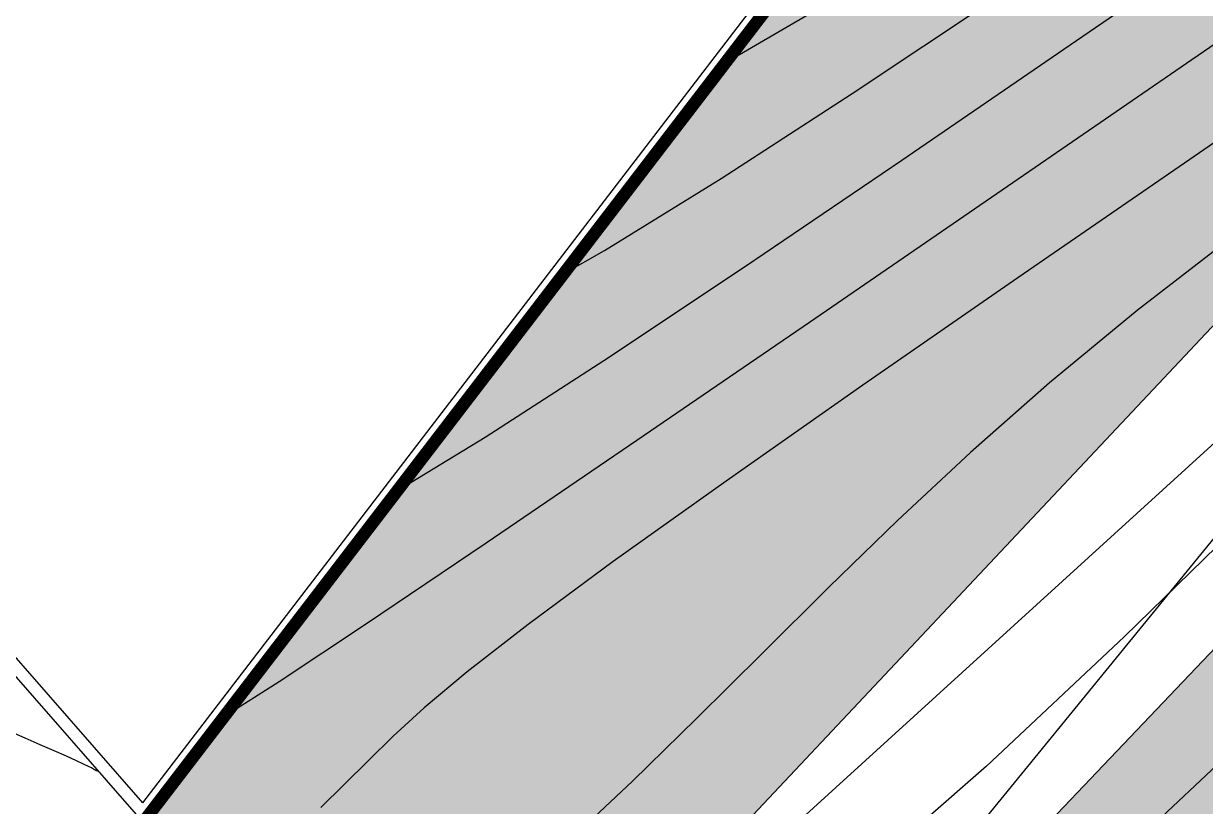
# Model space of a CAD drawing. Extents: x -196763 to -87623, y -65703 to -55832.
# Drawn here: x -87759.71 to -87740.72, y -65524.65 to -65512.07 of the extents above; entities that cross this region are included whole.
import ezdxf

# ---------------------------------------------------------------- set-up
doc = ezdxf.new("R2010")
doc.units = 0
doc.header["$MEASUREMENT"] = 0
doc.linetypes.add('DASHED', pattern=[70, 50, -20])
doc.layers.add('0_Limites_Terreno', color=30, linetype='DASHED', lineweight=35)
for name, color, linetype in [('0_PROP.vista4', 140, 'Continuous'), ('0_tramas piso0', 7, 'Continuous'), ('CV', 8, 'Continuous'), ('CVD', 6, 'Continuous'), ('LEVTP_MURO', 1, 'Continuous')]:
    doc.layers.add(name, color=color, linetype=linetype)

msp = doc.modelspace()

# ---------------------------------------------------------------- hatches: boundary and pattern name
at = {"layer": '0_tramas piso0', "transparency": 33554536}
h = msp.add_hatch(color=55, dxfattribs=at)
h.dxf.hatch_style = 1
h.paths.add_polyline_path([(-87714.68261777796, -65527.14280110988), (-87708.41361777796, -65519.52580110988), (-87702.72761777797, -65511.90780110989), (-87702.04703417499, -65510.92768609765), (-87733.159617778, -65492.78480110994), (-87757.66589071287, -65524.74833677977), (-87752.96498011998, -65530.0756647752), (-87737.06857794728, -65513.18313111439), (-87728.34732044731, -65503.54496282662), (-87715.37205811928, -65515.28672953052), (-87722.75174550513, -65523.44185136318), (-87722.0845012846, -65524.0458258368), (-87723.4260825267, -65525.52834281995), (-87729.18732715117, -65520.31479194178), (-87743.67272090737, -65539.79546465445, 0.02651848822541035), (-87732.55035262289, -65549.15564156263), (-87731.44161777795, -65548.7878011099), (-87729.06961777798, -65546.0728011099), (-87725.05961777795, -65541.4718011099), (-87720.47361777796, -65534.68980110988)])
h.paths.add_polyline_path([(-87730.11495350269, -65519.47632091005), (-87734.38012161477, -65515.61666345876), (-87750.63983652074, -65532.71064417862), (-87749.53365612838, -65533.96422806535, 0.002029062586950126), (-87748.77125114489, -65534.76460472241, 0.00801598864144035), (-87745.42264313337, -65538.13200496662)], flags=17)

# ---------------------------------------------------------------- linework, layer by layer
at = {"layer": '0_Limites_Terreno', "ltscale": 0.02, "const_width": 0.2, "flags": 128}
msp.add_lwpolyline([(-87714.68261777816, -65527.14280111008), (-87708.41361777816, -65519.52580111008), (-87702.72761777816, -65511.90780111008), (-87702.04703417518, -65510.92768609786), (-87733.1596177782, -65492.78480111015), (-87757.78661777815, -65524.90580111009), (-87758.67661777815, -65526.02080111009), (-87754.18361777817, -65530.98380111008), (-87752.21161777816, -65533.61680111008), (-87749.22461777816, -65537.02980111008), (-87746.75061777816, -65539.32080111008), (-87744.37161777816, -65541.2448011101), (-87739.47861777816, -65544.76480111008), (-87733.99261777816, -65548.34980111009), (-87732.68905205633, -65549.20165731001), (-87731.44161777815, -65548.78780111008), (-87729.06961777816, -65546.07280111009), (-87725.05961777816, -65541.47180111009), (-87720.47361777816, -65534.68980111009)], close=True, dxfattribs=at)
at = {"layer": '0_PROP.vista4', "linetype": 'Continuous'}
for points in [[(-87737.06857794749, -65513.18313111461), (-87753.06269233518, -65530.18364185024)], [(-87750.7484345886, -65532.80630670743), (-87735.72402299696, -65514.39960106189), (-87753.10204089269, -65530.21461885847)], [(-87750.74842372588, -65532.80629712257), (-87734.3801002891, -65515.616641063)]]:
    msp.add_lwpolyline(points, dxfattribs=at)
at = {"layer": 'CV', "linetype": 'Continuous'}
for points in [[(-87725.9619433769, -65500.75590577543, 0), (-87732.15061777823, -65505.04380111001, 0), (-87734.61661777821, -65506.73980111003, 0), (-87737.2996177782, -65508.58280111002, 0), (-87740.09061777819, -65510.50080111006, 0), (-87740.09061777819, -65510.50080111006, 0), (-87742.88661777819, -65512.41880111003, 0), (-87745.59261777817, -65514.26880111007, 0), (-87748.12161777818, -65515.98180111006, 0), (-87750.38361777816, -65517.48980111009, 0), (-87752.29161777816, -65518.72280111007, 0), (-87752.29161777816, -65518.72280111007, 0), (-87753.71216940228, -65519.59149744824, 0)], [(-87734.08196014748, -65507.94763926984, 0), (-87734.79461777821, -65508.43780111003, 0), (-87737.8026177782, -65510.50380111003, 0), (-87740.93361777818, -65512.65480111004, 0), (-87740.93361777818, -65512.65480111004, 0), (-87744.0656177782, -65514.80480111006, 0), (-87747.07861777817, -65516.87180111007, 0), (-87749.85361777816, -65518.77080111008, 0), (-87752.27061777818, -65520.41680111008, 0), (-87754.21361777815, -65521.72780111007, 0), (-87754.21361777815, -65521.72780111007, 0), (-87755.60061777817, -65522.6468011101, 0), (-87756.49202356672, -65523.2172616751, 0)], [(-87748.4298807153, -65512.70180747722, 0), (-87746.6096177782, -65511.63380111006, 0)], [(-87751.02921898627, -65516.09212479569, 0), (-87750.3696177782, -65515.71780111006, 0), (-87750.3696177782, -65515.71780111006, 0), (-87748.49661777819, -65514.56180111007, 0), (-87746.3896177782, -65513.19380111006, 0), (-87744.10661777819, -65511.66680111006, 0)], [(-87736.57206262118, -65512.63433651306, 0), (-87741.81361777819, -65516.68280111006, 0), (-87741.81361777819, -65516.68280111006, 0), (-87743.2196177782, -65517.84380111005, 0), (-87744.49161777817, -65518.96480111007, 0), (-87745.66161777817, -65520.05580111005, 0), (-87746.76461777817, -65521.12580111006, 0), (-87747.83361777815, -65522.18680111007, 0), (-87747.83361777815, -65522.18680111007, 0), (-87748.89261777815, -65523.23880111007, 0), (-87749.92261777815, -65524.24380111007, 0), (-87750.89661777814, -65525.15880111008, 0)], [(-87739.67611670448, -65519.63837335892, 0), (-87742.01911670447, -65521.92537335893, 0), (-87744.23311670448, -65524.00537335894, 0), (-87746.25511670447, -65525.77437335895, 0)], [(-87739.90961777815, -65523.40180111004, 0), (-87742.12361777815, -65525.48180111006, 0)], [(-87758.50420271038, -65524.08604261687, 0), (-87758.51661777816, -65524.08480111012, 0), (-87758.54261777816, -65524.0758011101, 0), (-87758.56361777816, -65524.06280111009, 0), (-87758.56361777816, -65524.06280111009, 0), (-87758.58461777816, -65524.04980111009, 0), (-87758.61461777816, -65524.0318011101, 0), (-87758.66361777813, -65524.00580111009, 0), (-87758.74161777814, -65523.96880111011, 0), (-87758.85661777816, -65523.9158011101, 0), (-87758.85661777816, -65523.9158011101, 0), (-87759.01561777815, -65523.8448011101, 0), (-87759.21361777815, -65523.7578011101, 0), (-87759.43861777816, -65523.6598011101, 0), (-87759.68261777816, -65523.55280111011, 0), (-87759.93661777815, -65523.4428011101, 0)]]:
    msp.add_polyline3d(points, dxfattribs=at)
at = {"layer": 'CVD', "linetype": 'Continuous'}
msp.add_polyline3d([(-87738.27461777821, -65512.40280111003, 0), (-87741.0506177782, -65514.31080111003, 0), (-87743.73161777819, -65516.15780111004, 0), (-87746.2196177782, -65517.88180111008, 0), (-87748.41861777817, -65519.42180111006, 0), (-87750.23261777815, -65520.71580111005, 0), (-87750.23261777815, -65520.71580111005, 0), (-87751.59761777816, -65521.72480111007, 0), (-87752.57761777815, -65522.48780111008, 0), (-87753.26861777814, -65523.06680111008, 0), (-87753.76761777815, -65523.52280111008, 0), (-87754.17061777816, -65523.91780111007, 0), (-87754.17061777816, -65523.91780111007, 0), (-87754.55461777817, -65524.29980111009, 0), (-87754.92961777815, -65524.66580111007, 0)], dxfattribs=at)
at = {"layer": 'LEVTP_MURO', "linetype": 'Continuous'}
for p, q in [((-87733.45643694563, -65492.84323590773), (-87757.79685981694, -65524.59045331361)), ((-87733.15961777826, -65492.78480111001), (-87757.78661777815, -65524.90580111012)), ((-87763.23661777818, -65518.67980111012), (-87757.78661777815, -65524.90580111012)), ((-87763.03219608225, -65518.60968201314), (-87757.79685981694, -65524.59045331361))]:
    msp.add_line(p, q, dxfattribs=at)

doc.saveas('drawing.dxf')
